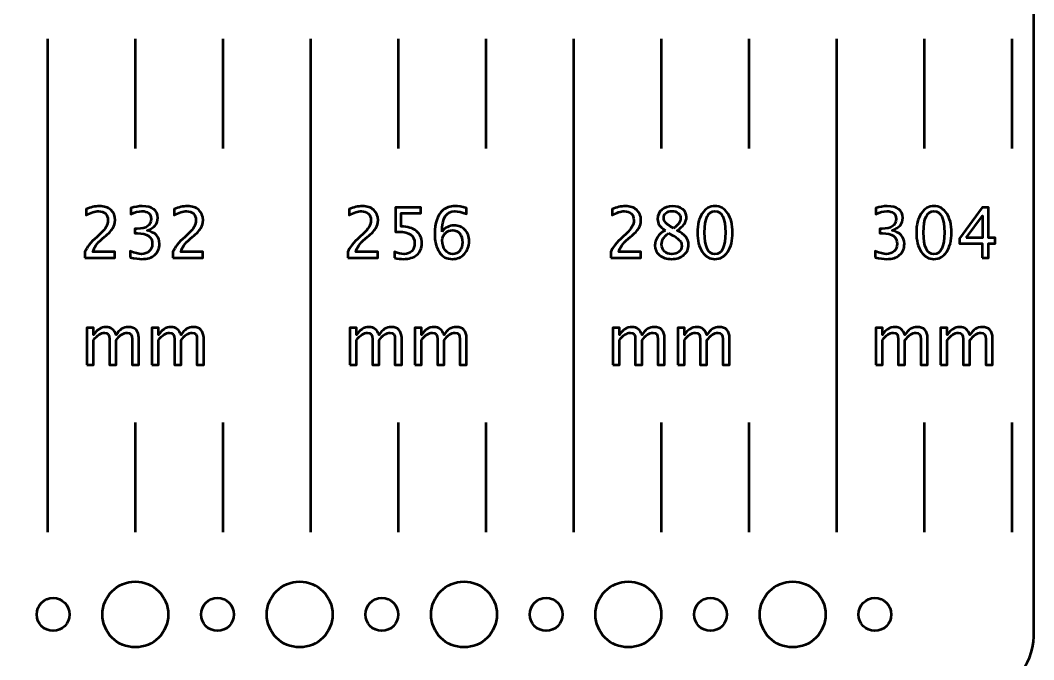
# Model space of a CAD drawing. Header units: centimetres. Extents: x -19.4 to 19.4, y -20.2 to 20.2.
# Drawn here: x 10.2 to 19.45, y -3.41 to 2.42 of the extents above; entities that cross this region are included whole.
import ezdxf

# ---------------------------------------------------------------- set-up
doc = ezdxf.new("R2010")
doc.units = ezdxf.units.CM
doc.header["$MEASUREMENT"] = 0
doc.layers.add('Layer 1', color=7, linetype='Continuous')

msp = doc.modelspace()

# ---------------------------------------------------------------- linework, layer by layer
at = {"layer": 'Layer 1', "lineweight": 53}
for centre, major_axis in [((11.25001, -3.00001), (0, 0.30001)), ((12.75001, -3.00001), (0, 0.30001)), ((14.25001, -3.00001), (0, 0.30001)), ((15.75001, -3.00001), (0, 0.30001)), ((17.25001, -3.00001), (0, 0.30001)), ((10.5, -3), (0, 0.15)), ((12, -3), (0, 0.15)), ((13.5, -3), (0, 0.15)), ((15, -3), (0, 0.15)), ((16.5, -3), (0, 0.15)), ((18, -3), (0, 0.15))]:
    msp.add_ellipse(centre, major_axis=major_axis, ratio=1, dxfattribs=at)
msp.add_open_spline([(-18.95, -20.2), (-19.22614, -20.2), (-19.45, -19.97614), (-19.45, -19.7), (-19.45, -19.7), (-19.45, -19.7), (-19.45, 19.7), (-19.45, 19.7), (-19.45, 19.7), (-19.45, 19.97614), (-19.22614, 20.2), (-18.95, 20.2), (-18.95, 20.2), (-15.20782, 20.2), (-9.72204, 20.2), (-6.55, 20.2), (-6.55, 20.2), (-6.27386, 20.2), (-6.05, 19.97614), (-6.05, 19.7), (-6.05, 19.7), (-6.05, 19.7), (-6.05, 3.7), (-6.05, 3.7), (-6.05, 3.7), (-6.05, 3.7), (18.95, 3.7), (18.95, 3.7), (18.95, 3.7), (19.22614, 3.7), (19.45, 3.47614), (19.45, 3.2), (19.45, 3.2), (19.45, 3.2), (19.45, -3.2), (19.45, -3.2), (19.45, -3.2), (19.45, -3.47614), (19.22614, -3.7), (18.95, -3.7), (18.95, -3.7), (18.95, -3.7), (-6.05, -3.7), (-6.05, -3.7), (-6.05, -3.7), (-6.05, -3.7), (-6.05, -19.7), (-6.05, -19.7), (-6.05, -19.7), (-6.05, -19.97614), (-6.27386, -20.2), (-6.55, -20.2), (-6.55, -20.2), (-11.32775, -20.2), (-14.17225, -20.2), (-18.95, -20.2)], degree=3, knots=[0, 0, 0, 0, 0.0666667, 0.0666667, 0.0666667, 0.0666667, 0.1333333, 0.1333333, 0.1333333, 0.1333333, 0.2, 0.2, 0.2, 0.2, 0.2666667, 0.2666667, 0.2666667, 0.2666667, 0.3333333, 0.3333333, 0.3333333, 0.3333333, 0.4, 0.4, 0.4, 0.4, 0.4666667, 0.4666667, 0.4666667, 0.4666667, 0.5333333, 0.5333333, 0.5333333, 0.5333333, 0.6, 0.6, 0.6, 0.6, 0.6666667, 0.6666667, 0.6666667, 0.6666667, 0.7333333, 0.7333333, 0.7333333, 0.7333333, 0.8, 0.8, 0.8, 0.8, 0.8666667, 0.8666667, 0.8666667, 0.8666667, 1, 1, 1, 1], dxfattribs=at)
at = {"layer": 'Layer 1', "color": 5, "lineweight": 53}
for points in [[(10.45, 2.25), (10.45, 2.25), (10.45, -2.25), (10.45, -2.25)], [(11.25, 2.25), (11.25, 2.25), (11.25, 1.25), (11.25, 1.25)], [(12.05, 2.25), (12.05, 2.25), (12.05, 1.25), (12.05, 1.25)], [(12.85, 2.25), (12.85, 2.25), (12.85, -2.25), (12.85, -2.25)], [(13.65, 2.25), (13.65, 2.25), (13.65, 1.25), (13.65, 1.25)], [(14.45, 2.25), (14.45, 2.25), (14.45, 1.25), (14.45, 1.25)], [(15.25, 2.25), (15.25, 2.25), (15.25, -2.25), (15.25, -2.25)], [(16.05, 2.25), (16.05, 2.25), (16.05, 1.25), (16.05, 1.25)], [(16.85, 2.25), (16.85, 2.25), (16.85, 1.25), (16.85, 1.25)], [(17.65, 2.25), (17.65, 2.25), (17.65, -2.25), (17.65, -2.25)], [(18.45, 2.25), (18.45, 2.25), (18.45, 1.25), (18.45, 1.25)], [(19.25, 2.25), (19.25, 2.25), (19.25, 1.25), (19.25, 1.25)], [(11.25, -1.25), (11.25, -1.25), (11.25, -2.25), (11.25, -2.25)], [(12.05, -1.25), (12.05, -1.25), (12.05, -2.25), (12.05, -2.25)], [(13.65, -1.25), (13.65, -1.25), (13.65, -2.25), (13.65, -2.25)], [(14.45, -1.25), (14.45, -1.25), (14.45, -2.25), (14.45, -2.25)], [(16.05, -1.25), (16.05, -1.25), (16.05, -2.25), (16.05, -2.25)], [(16.85, -1.25), (16.85, -1.25), (16.85, -2.25), (16.85, -2.25)], [(18.45, -1.25), (18.45, -1.25), (18.45, -2.25), (18.45, -2.25)], [(19.25, -1.25), (19.25, -1.25), (19.25, -2.25), (19.25, -2.25)]]:
    msp.add_open_spline(points, degree=3, dxfattribs=at)
for points, knots in [([(10.78972, 0.25262), (10.78972, 0.25262), (10.78972, 0.30596), (10.78972, 0.30596), (10.78972, 0.30596), (10.8075, 0.34755), (10.84337, 0.39296), (10.89745, 0.44196), (10.89745, 0.44196), (10.89745, 0.44196), (10.93238, 0.47328), (10.93238, 0.47328), (10.93238, 0.47328), (10.97736, 0.51413), (10.9999, 0.55456), (10.9999, 0.59478), (10.9999, 0.59478), (10.9999, 0.6205), (10.99217, 0.64061), (10.97683, 0.65532), (10.97683, 0.65532), (10.96148, 0.67003), (10.94021, 0.67744), (10.91322, 0.67744), (10.91322, 0.67744), (10.88168, 0.67744), (10.84433, 0.66537), (10.80115, 0.64124), (10.80115, 0.64124), (10.80115, 0.64124), (10.80115, 0.69458), (10.80115, 0.69458), (10.80115, 0.69458), (10.84189, 0.71363), (10.88243, 0.72316), (10.92285, 0.72316), (10.92285, 0.72316), (10.96582, 0.72316), (11.00032, 0.71162), (11.02636, 0.68844), (11.02636, 0.68844), (11.05229, 0.66526), (11.06531, 0.63457), (11.06531, 0.59626), (11.06531, 0.59626), (11.06531, 0.56874), (11.05874, 0.5443), (11.04562, 0.52302), (11.04562, 0.52302), (11.03239, 0.50165), (11.00794, 0.47582), (10.97207, 0.44534), (10.97207, 0.44534), (10.97207, 0.44534), (10.94847, 0.42523), (10.94847, 0.42523), (10.94847, 0.42523), (10.89936, 0.38364), (10.871, 0.34385), (10.86338, 0.30596), (10.86338, 0.30596), (10.86338, 0.30596), (11.0634, 0.30596), (11.0634, 0.30596), (11.0634, 0.30596), (11.0634, 0.30596), (11.0634, 0.25262), (11.0634, 0.25262), (11.0634, 0.25262), (11.0634, 0.25262), (10.78972, 0.25262), (10.78972, 0.25262)], [0, 0, 0, 0, 0.0526316, 0.0526316, 0.0526316, 0.0526316, 0.1052632, 0.1052632, 0.1052632, 0.1052632, 0.1578947, 0.1578947, 0.1578947, 0.1578947, 0.2105263, 0.2105263, 0.2105263, 0.2105263, 0.2631579, 0.2631579, 0.2631579, 0.2631579, 0.3157895, 0.3157895, 0.3157895, 0.3157895, 0.3684211, 0.3684211, 0.3684211, 0.3684211, 0.4210526, 0.4210526, 0.4210526, 0.4210526, 0.4736842, 0.4736842, 0.4736842, 0.4736842, 0.5263158, 0.5263158, 0.5263158, 0.5263158, 0.5789474, 0.5789474, 0.5789474, 0.5789474, 0.6315789, 0.6315789, 0.6315789, 0.6315789, 0.6842105, 0.6842105, 0.6842105, 0.6842105, 0.7368421, 0.7368421, 0.7368421, 0.7368421, 0.7894737, 0.7894737, 0.7894737, 0.7894737, 0.8421053, 0.8421053, 0.8421053, 0.8421053, 0.8947368, 0.8947368, 0.8947368, 0.8947368, 1, 1, 1, 1]), ([(11.20331, 0.2558), (11.20331, 0.2558), (11.20331, 0.31295), (11.20331, 0.31295), (11.20331, 0.31295), (11.24691, 0.29559), (11.2811, 0.28691), (11.30618, 0.28691), (11.30618, 0.28691), (11.33571, 0.28691), (11.35952, 0.29538), (11.37783, 0.31242), (11.37783, 0.31242), (11.39614, 0.32946), (11.40524, 0.35168), (11.40524, 0.37899), (11.40524, 0.37899), (11.40524, 0.44376), (11.36016, 0.47614), (11.26999, 0.47614), (11.26999, 0.47614), (11.26999, 0.47614), (11.24586, 0.47614), (11.24586, 0.47614), (11.24586, 0.47614), (11.24586, 0.47614), (11.24586, 0.5171), (11.24586, 0.5171), (11.24586, 0.5171), (11.24586, 0.5171), (11.26723, 0.51742), (11.26723, 0.51742), (11.26723, 0.51742), (11.35201, 0.51742), (11.39445, 0.54726), (11.39445, 0.60706), (11.39445, 0.60706), (11.39445, 0.65394), (11.36629, 0.67744), (11.3101, 0.67744), (11.3101, 0.67744), (11.27993, 0.67744), (11.24649, 0.66876), (11.20966, 0.6514), (11.20966, 0.6514), (11.20966, 0.6514), (11.20966, 0.70474), (11.20966, 0.70474), (11.20966, 0.70474), (11.24575, 0.71702), (11.28057, 0.72316), (11.31401, 0.72316), (11.31401, 0.72316), (11.35952, 0.72316), (11.39455, 0.71405), (11.41889, 0.69585), (11.41889, 0.69585), (11.44323, 0.67775), (11.45541, 0.6514), (11.45541, 0.6169), (11.45541, 0.6169), (11.45541, 0.56303), (11.42355, 0.52461), (11.35973, 0.50175), (11.35973, 0.50175), (11.43371, 0.4845), (11.47065, 0.44397), (11.47065, 0.37994), (11.47065, 0.37994), (11.47065, 0.33676), (11.45636, 0.30279), (11.42789, 0.27813), (11.42789, 0.27813), (11.39942, 0.25347), (11.36026, 0.24119), (11.31052, 0.24119), (11.31052, 0.24119), (11.28216, 0.24119), (11.24649, 0.24606), (11.20331, 0.2558)], [0, 0, 0, 0, 0.047619, 0.047619, 0.047619, 0.047619, 0.0952381, 0.0952381, 0.0952381, 0.0952381, 0.1428571, 0.1428571, 0.1428571, 0.1428571, 0.1904762, 0.1904762, 0.1904762, 0.1904762, 0.2380952, 0.2380952, 0.2380952, 0.2380952, 0.2857143, 0.2857143, 0.2857143, 0.2857143, 0.3333333, 0.3333333, 0.3333333, 0.3333333, 0.3809524, 0.3809524, 0.3809524, 0.3809524, 0.4285714, 0.4285714, 0.4285714, 0.4285714, 0.4761905, 0.4761905, 0.4761905, 0.4761905, 0.5238095, 0.5238095, 0.5238095, 0.5238095, 0.5714286, 0.5714286, 0.5714286, 0.5714286, 0.6190476, 0.6190476, 0.6190476, 0.6190476, 0.6666667, 0.6666667, 0.6666667, 0.6666667, 0.7142857, 0.7142857, 0.7142857, 0.7142857, 0.7619048, 0.7619048, 0.7619048, 0.7619048, 0.8095238, 0.8095238, 0.8095238, 0.8095238, 0.8571429, 0.8571429, 0.8571429, 0.8571429, 0.9047619, 0.9047619, 0.9047619, 0.9047619, 1, 1, 1, 1]), ([(11.59278, 0.25262), (11.59278, 0.25262), (11.59278, 0.30596), (11.59278, 0.30596), (11.59278, 0.30596), (11.61056, 0.34755), (11.64643, 0.39296), (11.70051, 0.44196), (11.70051, 0.44196), (11.70051, 0.44196), (11.73544, 0.47328), (11.73544, 0.47328), (11.73544, 0.47328), (11.78042, 0.51413), (11.80296, 0.55456), (11.80296, 0.59478), (11.80296, 0.59478), (11.80296, 0.6205), (11.79523, 0.64061), (11.77989, 0.65532), (11.77989, 0.65532), (11.76454, 0.67003), (11.74327, 0.67744), (11.71628, 0.67744), (11.71628, 0.67744), (11.68474, 0.67744), (11.64739, 0.66537), (11.60421, 0.64124), (11.60421, 0.64124), (11.60421, 0.64124), (11.60421, 0.69458), (11.60421, 0.69458), (11.60421, 0.69458), (11.64495, 0.71363), (11.68549, 0.72316), (11.72591, 0.72316), (11.72591, 0.72316), (11.76888, 0.72316), (11.80338, 0.71162), (11.82942, 0.68844), (11.82942, 0.68844), (11.85535, 0.66526), (11.86837, 0.63457), (11.86837, 0.59626), (11.86837, 0.59626), (11.86837, 0.56874), (11.8618, 0.5443), (11.84868, 0.52302), (11.84868, 0.52302), (11.83545, 0.50165), (11.811, 0.47582), (11.77513, 0.44534), (11.77513, 0.44534), (11.77513, 0.44534), (11.75153, 0.42523), (11.75153, 0.42523), (11.75153, 0.42523), (11.70242, 0.38364), (11.67406, 0.34385), (11.66644, 0.30596), (11.66644, 0.30596), (11.66644, 0.30596), (11.86646, 0.30596), (11.86646, 0.30596), (11.86646, 0.30596), (11.86646, 0.30596), (11.86646, 0.25262), (11.86646, 0.25262), (11.86646, 0.25262), (11.86646, 0.25262), (11.59278, 0.25262), (11.59278, 0.25262)], [0, 0, 0, 0, 0.0526316, 0.0526316, 0.0526316, 0.0526316, 0.1052632, 0.1052632, 0.1052632, 0.1052632, 0.1578947, 0.1578947, 0.1578947, 0.1578947, 0.2105263, 0.2105263, 0.2105263, 0.2105263, 0.2631579, 0.2631579, 0.2631579, 0.2631579, 0.3157895, 0.3157895, 0.3157895, 0.3157895, 0.3684211, 0.3684211, 0.3684211, 0.3684211, 0.4210526, 0.4210526, 0.4210526, 0.4210526, 0.4736842, 0.4736842, 0.4736842, 0.4736842, 0.5263158, 0.5263158, 0.5263158, 0.5263158, 0.5789474, 0.5789474, 0.5789474, 0.5789474, 0.6315789, 0.6315789, 0.6315789, 0.6315789, 0.6842105, 0.6842105, 0.6842105, 0.6842105, 0.7368421, 0.7368421, 0.7368421, 0.7368421, 0.7894737, 0.7894737, 0.7894737, 0.7894737, 0.8421053, 0.8421053, 0.8421053, 0.8421053, 0.8947368, 0.8947368, 0.8947368, 0.8947368, 1, 1, 1, 1]), ([(13.18972, 0.25262), (13.18972, 0.25262), (13.18972, 0.30596), (13.18972, 0.30596), (13.18972, 0.30596), (13.2075, 0.34755), (13.24337, 0.39296), (13.29745, 0.44196), (13.29745, 0.44196), (13.29745, 0.44196), (13.33238, 0.47328), (13.33238, 0.47328), (13.33238, 0.47328), (13.37736, 0.51413), (13.3999, 0.55456), (13.3999, 0.59478), (13.3999, 0.59478), (13.3999, 0.6205), (13.39217, 0.64061), (13.37683, 0.65532), (13.37683, 0.65532), (13.36148, 0.67003), (13.34021, 0.67744), (13.31322, 0.67744), (13.31322, 0.67744), (13.28168, 0.67744), (13.24433, 0.66537), (13.20115, 0.64124), (13.20115, 0.64124), (13.20115, 0.64124), (13.20115, 0.69458), (13.20115, 0.69458), (13.20115, 0.69458), (13.24189, 0.71363), (13.28243, 0.72316), (13.32285, 0.72316), (13.32285, 0.72316), (13.36582, 0.72316), (13.40032, 0.71162), (13.42636, 0.68844), (13.42636, 0.68844), (13.45229, 0.66526), (13.46531, 0.63457), (13.46531, 0.59626), (13.46531, 0.59626), (13.46531, 0.56874), (13.45874, 0.5443), (13.44562, 0.52302), (13.44562, 0.52302), (13.43239, 0.50165), (13.40794, 0.47582), (13.37207, 0.44534), (13.37207, 0.44534), (13.37207, 0.44534), (13.34847, 0.42523), (13.34847, 0.42523), (13.34847, 0.42523), (13.29936, 0.38364), (13.271, 0.34385), (13.26338, 0.30596), (13.26338, 0.30596), (13.26338, 0.30596), (13.4634, 0.30596), (13.4634, 0.30596), (13.4634, 0.30596), (13.4634, 0.30596), (13.4634, 0.25262), (13.4634, 0.25262), (13.4634, 0.25262), (13.4634, 0.25262), (13.18972, 0.25262), (13.18972, 0.25262)], [0, 0, 0, 0, 0.0526316, 0.0526316, 0.0526316, 0.0526316, 0.1052632, 0.1052632, 0.1052632, 0.1052632, 0.1578947, 0.1578947, 0.1578947, 0.1578947, 0.2105263, 0.2105263, 0.2105263, 0.2105263, 0.2631579, 0.2631579, 0.2631579, 0.2631579, 0.3157895, 0.3157895, 0.3157895, 0.3157895, 0.3684211, 0.3684211, 0.3684211, 0.3684211, 0.4210526, 0.4210526, 0.4210526, 0.4210526, 0.4736842, 0.4736842, 0.4736842, 0.4736842, 0.5263158, 0.5263158, 0.5263158, 0.5263158, 0.5789474, 0.5789474, 0.5789474, 0.5789474, 0.6315789, 0.6315789, 0.6315789, 0.6315789, 0.6842105, 0.6842105, 0.6842105, 0.6842105, 0.7368421, 0.7368421, 0.7368421, 0.7368421, 0.7894737, 0.7894737, 0.7894737, 0.7894737, 0.8421053, 0.8421053, 0.8421053, 0.8421053, 0.8947368, 0.8947368, 0.8947368, 0.8947368, 1, 1, 1, 1]), ([(13.61601, 0.25071), (13.61601, 0.25071), (13.61601, 0.30533), (13.61601, 0.30533), (13.61601, 0.30533), (13.64638, 0.29305), (13.67517, 0.28691), (13.70269, 0.28691), (13.70269, 0.28691), (13.73274, 0.28691), (13.75645, 0.2958), (13.7737, 0.31358), (13.7737, 0.31358), (13.79095, 0.33136), (13.79953, 0.35581), (13.79953, 0.38692), (13.79953, 0.38692), (13.79953, 0.42037), (13.78735, 0.44598), (13.76301, 0.46365), (13.76301, 0.46365), (13.73867, 0.48133), (13.70343, 0.49011), (13.65739, 0.49011), (13.65739, 0.49011), (13.6467, 0.49011), (13.63538, 0.48937), (13.62363, 0.48789), (13.62363, 0.48789), (13.62363, 0.48789), (13.62363, 0.71173), (13.62363, 0.71173), (13.62363, 0.71173), (13.62363, 0.71173), (13.85604, 0.71173), (13.85604, 0.71173), (13.85604, 0.71173), (13.85604, 0.71173), (13.85604, 0.65839), (13.85604, 0.65839), (13.85604, 0.65839), (13.85604, 0.65839), (13.67697, 0.65839), (13.67697, 0.65839), (13.67697, 0.65839), (13.67697, 0.65839), (13.67697, 0.5371), (13.67697, 0.5371), (13.67697, 0.5371), (13.73603, 0.5371), (13.78206, 0.52355), (13.81519, 0.49646), (13.81519, 0.49646), (13.84831, 0.46947), (13.86493, 0.43201), (13.86493, 0.38407), (13.86493, 0.38407), (13.86493, 0.3394), (13.8499, 0.30448), (13.81985, 0.27918), (13.81985, 0.27918), (13.78979, 0.25389), (13.7483, 0.24119), (13.69539, 0.24119), (13.69539, 0.24119), (13.67178, 0.24119), (13.64533, 0.24436), (13.61601, 0.25071)], [0, 0, 0, 0, 0.0555556, 0.0555556, 0.0555556, 0.0555556, 0.1111111, 0.1111111, 0.1111111, 0.1111111, 0.1666667, 0.1666667, 0.1666667, 0.1666667, 0.2222222, 0.2222222, 0.2222222, 0.2222222, 0.2777778, 0.2777778, 0.2777778, 0.2777778, 0.3333333, 0.3333333, 0.3333333, 0.3333333, 0.3888889, 0.3888889, 0.3888889, 0.3888889, 0.4444444, 0.4444444, 0.4444444, 0.4444444, 0.5, 0.5, 0.5, 0.5, 0.5555556, 0.5555556, 0.5555556, 0.5555556, 0.6111111, 0.6111111, 0.6111111, 0.6111111, 0.6666667, 0.6666667, 0.6666667, 0.6666667, 0.7222222, 0.7222222, 0.7222222, 0.7222222, 0.7777778, 0.7777778, 0.7777778, 0.7777778, 0.8333333, 0.8333333, 0.8333333, 0.8333333, 0.8888889, 0.8888889, 0.8888889, 0.8888889, 1, 1, 1, 1]), ([(14.04929, 0.49053), (14.0785, 0.52832), (14.11522, 0.54726), (14.15946, 0.54726), (14.15946, 0.54726), (14.19957, 0.54726), (14.23238, 0.53403), (14.25799, 0.50747), (14.25799, 0.50747), (14.2835, 0.4809), (14.29631, 0.44682), (14.29631, 0.40523), (14.29631, 0.40523), (14.29631, 0.3575), (14.28202, 0.31824), (14.25334, 0.28744), (14.25334, 0.28744), (14.22466, 0.25664), (14.18825, 0.24119), (14.14391, 0.24119), (14.14391, 0.24119), (14.09353, 0.24119), (14.05395, 0.26162), (14.02548, 0.30236), (14.02548, 0.30236), (13.9969, 0.34321), (13.98262, 0.39973), (13.98262, 0.4718), (13.98262, 0.4718), (13.98262, 0.56896), (14.00759, 0.64018), (14.05744, 0.68569), (14.05744, 0.68569), (14.08453, 0.71067), (14.122, 0.72316), (14.16973, 0.72316), (14.16973, 0.72316), (14.19746, 0.72316), (14.23185, 0.71744), (14.27281, 0.70601), (14.27281, 0.70601), (14.27281, 0.70601), (14.27281, 0.65267), (14.27281, 0.65267), (14.27281, 0.65267), (14.22952, 0.66918), (14.19396, 0.67744), (14.16602, 0.67744), (14.16602, 0.67744), (14.08824, 0.67744), (14.04929, 0.6151), (14.04929, 0.49053)], [0, 0, 0, 0, 0.0714286, 0.0714286, 0.0714286, 0.0714286, 0.1428571, 0.1428571, 0.1428571, 0.1428571, 0.2142857, 0.2142857, 0.2142857, 0.2142857, 0.2857143, 0.2857143, 0.2857143, 0.2857143, 0.3571429, 0.3571429, 0.3571429, 0.3571429, 0.4285714, 0.4285714, 0.4285714, 0.4285714, 0.5, 0.5, 0.5, 0.5, 0.5714286, 0.5714286, 0.5714286, 0.5714286, 0.6428571, 0.6428571, 0.6428571, 0.6428571, 0.7142857, 0.7142857, 0.7142857, 0.7142857, 0.7857143, 0.7857143, 0.7857143, 0.7857143, 0.8571429, 0.8571429, 0.8571429, 0.8571429, 1, 1, 1, 1]), ([(15.58972, 0.25262), (15.58972, 0.25262), (15.58972, 0.30596), (15.58972, 0.30596), (15.58972, 0.30596), (15.6075, 0.34755), (15.64337, 0.39296), (15.69745, 0.44196), (15.69745, 0.44196), (15.69745, 0.44196), (15.73238, 0.47328), (15.73238, 0.47328), (15.73238, 0.47328), (15.77736, 0.51413), (15.7999, 0.55456), (15.7999, 0.59478), (15.7999, 0.59478), (15.7999, 0.6205), (15.79217, 0.64061), (15.77683, 0.65532), (15.77683, 0.65532), (15.76148, 0.67003), (15.74021, 0.67744), (15.71322, 0.67744), (15.71322, 0.67744), (15.68168, 0.67744), (15.64433, 0.66537), (15.60115, 0.64124), (15.60115, 0.64124), (15.60115, 0.64124), (15.60115, 0.69458), (15.60115, 0.69458), (15.60115, 0.69458), (15.64189, 0.71363), (15.68243, 0.72316), (15.72285, 0.72316), (15.72285, 0.72316), (15.76582, 0.72316), (15.80032, 0.71162), (15.82636, 0.68844), (15.82636, 0.68844), (15.85229, 0.66526), (15.86531, 0.63457), (15.86531, 0.59626), (15.86531, 0.59626), (15.86531, 0.56874), (15.85874, 0.5443), (15.84562, 0.52302), (15.84562, 0.52302), (15.83239, 0.50165), (15.80794, 0.47582), (15.77207, 0.44534), (15.77207, 0.44534), (15.77207, 0.44534), (15.74847, 0.42523), (15.74847, 0.42523), (15.74847, 0.42523), (15.69936, 0.38364), (15.671, 0.34385), (15.66338, 0.30596), (15.66338, 0.30596), (15.66338, 0.30596), (15.8634, 0.30596), (15.8634, 0.30596), (15.8634, 0.30596), (15.8634, 0.30596), (15.8634, 0.25262), (15.8634, 0.25262), (15.8634, 0.25262), (15.8634, 0.25262), (15.58972, 0.25262), (15.58972, 0.25262)], [0, 0, 0, 0, 0.0526316, 0.0526316, 0.0526316, 0.0526316, 0.1052632, 0.1052632, 0.1052632, 0.1052632, 0.1578947, 0.1578947, 0.1578947, 0.1578947, 0.2105263, 0.2105263, 0.2105263, 0.2105263, 0.2631579, 0.2631579, 0.2631579, 0.2631579, 0.3157895, 0.3157895, 0.3157895, 0.3157895, 0.3684211, 0.3684211, 0.3684211, 0.3684211, 0.4210526, 0.4210526, 0.4210526, 0.4210526, 0.4736842, 0.4736842, 0.4736842, 0.4736842, 0.5263158, 0.5263158, 0.5263158, 0.5263158, 0.5789474, 0.5789474, 0.5789474, 0.5789474, 0.6315789, 0.6315789, 0.6315789, 0.6315789, 0.6842105, 0.6842105, 0.6842105, 0.6842105, 0.7368421, 0.7368421, 0.7368421, 0.7368421, 0.7894737, 0.7894737, 0.7894737, 0.7894737, 0.8421053, 0.8421053, 0.8421053, 0.8421053, 0.8947368, 0.8947368, 0.8947368, 0.8947368, 1, 1, 1, 1]), ([(16.08459, 0.50249), (16.0594, 0.52006), (16.04183, 0.53636), (16.03199, 0.55149), (16.03199, 0.55149), (16.02215, 0.56652), (16.01728, 0.58473), (16.01728, 0.606), (16.01728, 0.606), (16.01728, 0.64071), (16.02998, 0.66897), (16.05527, 0.69066), (16.05527, 0.69066), (16.08067, 0.71236), (16.1138, 0.72316), (16.15465, 0.72316), (16.15465, 0.72316), (16.19233, 0.72316), (16.22291, 0.71395), (16.2463, 0.69553), (16.2463, 0.69553), (16.26969, 0.67722), (16.28144, 0.65331), (16.28144, 0.62399), (16.28144, 0.62399), (16.28144, 0.57954), (16.25297, 0.53901), (16.19614, 0.50249), (16.19614, 0.50249), (16.26525, 0.46863), (16.29986, 0.42492), (16.29986, 0.37137), (16.29986, 0.37137), (16.29986, 0.33316), (16.28536, 0.30194), (16.25646, 0.2776), (16.25646, 0.2776), (16.22757, 0.25336), (16.19042, 0.24119), (16.14492, 0.24119), (16.14492, 0.24119), (16.09951, 0.24119), (16.06289, 0.25262), (16.03495, 0.27548), (16.03495, 0.27548), (16.00712, 0.29823), (15.99315, 0.32829), (15.99315, 0.36544), (15.99315, 0.36544), (15.99315, 0.42047), (16.02363, 0.46609), (16.08459, 0.50249)], [0, 0, 0, 0, 0.0714286, 0.0714286, 0.0714286, 0.0714286, 0.1428571, 0.1428571, 0.1428571, 0.1428571, 0.2142857, 0.2142857, 0.2142857, 0.2142857, 0.2857143, 0.2857143, 0.2857143, 0.2857143, 0.3571429, 0.3571429, 0.3571429, 0.3571429, 0.4285714, 0.4285714, 0.4285714, 0.4285714, 0.5, 0.5, 0.5, 0.5, 0.5714286, 0.5714286, 0.5714286, 0.5714286, 0.6428571, 0.6428571, 0.6428571, 0.6428571, 0.7142857, 0.7142857, 0.7142857, 0.7142857, 0.7857143, 0.7857143, 0.7857143, 0.7857143, 0.8571429, 0.8571429, 0.8571429, 0.8571429, 1, 1, 1, 1]), ([(16.16206, 0.52165), (16.20482, 0.54991), (16.2262, 0.58123), (16.2262, 0.61584), (16.2262, 0.61584), (16.2262, 0.63436), (16.219, 0.64918), (16.20471, 0.6605), (16.20471, 0.6605), (16.19032, 0.67183), (16.17159, 0.67744), (16.14841, 0.67744), (16.14841, 0.67744), (16.12597, 0.67744), (16.10766, 0.67193), (16.09359, 0.66082), (16.09359, 0.66082), (16.07951, 0.64971), (16.07253, 0.63542), (16.07253, 0.61775), (16.07253, 0.61775), (16.07253, 0.6006), (16.07888, 0.58515), (16.09158, 0.57139), (16.09158, 0.57139), (16.10428, 0.55774), (16.12777, 0.54112), (16.16206, 0.52165)], [0, 0, 0, 0, 0.125, 0.125, 0.125, 0.125, 0.25, 0.25, 0.25, 0.25, 0.375, 0.375, 0.375, 0.375, 0.5, 0.5, 0.5, 0.5, 0.625, 0.625, 0.625, 0.625, 0.75, 0.75, 0.75, 0.75, 1, 1, 1, 1]), ([(16.54073, 0.24119), (16.49258, 0.24119), (16.45374, 0.26331), (16.42431, 0.30744), (16.42431, 0.30744), (16.39479, 0.35157), (16.38008, 0.40978), (16.38008, 0.48217), (16.38008, 0.48217), (16.38008, 0.55456), (16.39479, 0.61277), (16.42431, 0.6569), (16.42431, 0.6569), (16.45374, 0.70104), (16.49258, 0.72316), (16.54073, 0.72316), (16.54073, 0.72316), (16.5891, 0.72316), (16.62794, 0.70114), (16.65736, 0.65712), (16.65736, 0.65712), (16.68667, 0.61309), (16.70139, 0.55477), (16.70139, 0.48217), (16.70139, 0.48217), (16.70139, 0.40978), (16.68667, 0.35157), (16.65736, 0.30744), (16.65736, 0.30744), (16.62794, 0.26331), (16.5891, 0.24119), (16.54073, 0.24119)], [0, 0, 0, 0, 0.1111111, 0.1111111, 0.1111111, 0.1111111, 0.2222222, 0.2222222, 0.2222222, 0.2222222, 0.3333333, 0.3333333, 0.3333333, 0.3333333, 0.4444444, 0.4444444, 0.4444444, 0.4444444, 0.5555556, 0.5555556, 0.5555556, 0.5555556, 0.6666667, 0.6666667, 0.6666667, 0.6666667, 0.7777778, 0.7777778, 0.7777778, 0.7777778, 1, 1, 1, 1]), ([(16.54062, 0.28691), (16.60423, 0.28691), (16.63598, 0.352), (16.63598, 0.48217), (16.63598, 0.48217), (16.63598, 0.61235), (16.60423, 0.67744), (16.54062, 0.67744), (16.54062, 0.67744), (16.47723, 0.67744), (16.44548, 0.61235), (16.44548, 0.48217), (16.44548, 0.48217), (16.44548, 0.352), (16.47723, 0.28691), (16.54062, 0.28691)], [0, 0, 0, 0, 0.2, 0.2, 0.2, 0.2, 0.4, 0.4, 0.4, 0.4, 0.6, 0.6, 0.6, 0.6, 1, 1, 1, 1]), ([(18.00178, 0.2558), (18.00178, 0.2558), (18.00178, 0.31295), (18.00178, 0.31295), (18.00178, 0.31295), (18.04538, 0.29559), (18.07957, 0.28691), (18.10465, 0.28691), (18.10465, 0.28691), (18.13418, 0.28691), (18.15799, 0.29538), (18.1763, 0.31242), (18.1763, 0.31242), (18.19461, 0.32946), (18.20371, 0.35168), (18.20371, 0.37899), (18.20371, 0.37899), (18.20371, 0.44376), (18.15863, 0.47614), (18.06846, 0.47614), (18.06846, 0.47614), (18.06846, 0.47614), (18.04433, 0.47614), (18.04433, 0.47614), (18.04433, 0.47614), (18.04433, 0.47614), (18.04433, 0.5171), (18.04433, 0.5171), (18.04433, 0.5171), (18.04433, 0.5171), (18.0657, 0.51742), (18.0657, 0.51742), (18.0657, 0.51742), (18.15048, 0.51742), (18.19292, 0.54726), (18.19292, 0.60706), (18.19292, 0.60706), (18.19292, 0.65394), (18.16476, 0.67744), (18.10857, 0.67744), (18.10857, 0.67744), (18.0784, 0.67744), (18.04496, 0.66876), (18.00813, 0.6514), (18.00813, 0.6514), (18.00813, 0.6514), (18.00813, 0.70474), (18.00813, 0.70474), (18.00813, 0.70474), (18.04422, 0.71702), (18.07904, 0.72316), (18.11248, 0.72316), (18.11248, 0.72316), (18.15799, 0.72316), (18.19302, 0.71405), (18.21736, 0.69585), (18.21736, 0.69585), (18.2417, 0.67775), (18.25388, 0.6514), (18.25388, 0.6169), (18.25388, 0.6169), (18.25388, 0.56303), (18.22202, 0.52461), (18.1582, 0.50175), (18.1582, 0.50175), (18.23218, 0.4845), (18.26912, 0.44397), (18.26912, 0.37994), (18.26912, 0.37994), (18.26912, 0.33676), (18.25483, 0.30279), (18.22636, 0.27813), (18.22636, 0.27813), (18.19789, 0.25347), (18.15873, 0.24119), (18.10899, 0.24119), (18.10899, 0.24119), (18.08063, 0.24119), (18.04496, 0.24606), (18.00178, 0.2558)], [0, 0, 0, 0, 0.047619, 0.047619, 0.047619, 0.047619, 0.0952381, 0.0952381, 0.0952381, 0.0952381, 0.1428571, 0.1428571, 0.1428571, 0.1428571, 0.1904762, 0.1904762, 0.1904762, 0.1904762, 0.2380952, 0.2380952, 0.2380952, 0.2380952, 0.2857143, 0.2857143, 0.2857143, 0.2857143, 0.3333333, 0.3333333, 0.3333333, 0.3333333, 0.3809524, 0.3809524, 0.3809524, 0.3809524, 0.4285714, 0.4285714, 0.4285714, 0.4285714, 0.4761905, 0.4761905, 0.4761905, 0.4761905, 0.5238095, 0.5238095, 0.5238095, 0.5238095, 0.5714286, 0.5714286, 0.5714286, 0.5714286, 0.6190476, 0.6190476, 0.6190476, 0.6190476, 0.6666667, 0.6666667, 0.6666667, 0.6666667, 0.7142857, 0.7142857, 0.7142857, 0.7142857, 0.7619048, 0.7619048, 0.7619048, 0.7619048, 0.8095238, 0.8095238, 0.8095238, 0.8095238, 0.8571429, 0.8571429, 0.8571429, 0.8571429, 0.9047619, 0.9047619, 0.9047619, 0.9047619, 1, 1, 1, 1]), ([(18.5392, 0.24119), (18.49105, 0.24119), (18.45221, 0.26331), (18.42278, 0.30744), (18.42278, 0.30744), (18.39326, 0.35157), (18.37855, 0.40978), (18.37855, 0.48217), (18.37855, 0.48217), (18.37855, 0.55456), (18.39326, 0.61277), (18.42278, 0.6569), (18.42278, 0.6569), (18.45221, 0.70104), (18.49105, 0.72316), (18.5392, 0.72316), (18.5392, 0.72316), (18.58757, 0.72316), (18.62641, 0.70114), (18.65583, 0.65712), (18.65583, 0.65712), (18.68514, 0.61309), (18.69986, 0.55477), (18.69986, 0.48217), (18.69986, 0.48217), (18.69986, 0.40978), (18.68514, 0.35157), (18.65583, 0.30744), (18.65583, 0.30744), (18.62641, 0.26331), (18.58757, 0.24119), (18.5392, 0.24119)], [0, 0, 0, 0, 0.1111111, 0.1111111, 0.1111111, 0.1111111, 0.2222222, 0.2222222, 0.2222222, 0.2222222, 0.3333333, 0.3333333, 0.3333333, 0.3333333, 0.4444444, 0.4444444, 0.4444444, 0.4444444, 0.5555556, 0.5555556, 0.5555556, 0.5555556, 0.6666667, 0.6666667, 0.6666667, 0.6666667, 0.7777778, 0.7777778, 0.7777778, 0.7777778, 1, 1, 1, 1]), ([(18.53909, 0.28691), (18.6027, 0.28691), (18.63445, 0.352), (18.63445, 0.48217), (18.63445, 0.48217), (18.63445, 0.61235), (18.6027, 0.67744), (18.53909, 0.67744), (18.53909, 0.67744), (18.4757, 0.67744), (18.44395, 0.61235), (18.44395, 0.48217), (18.44395, 0.48217), (18.44395, 0.352), (18.4757, 0.28691), (18.53909, 0.28691)], [0, 0, 0, 0, 0.2, 0.2, 0.2, 0.2, 0.4, 0.4, 0.4, 0.4, 0.6, 0.6, 0.6, 0.6, 1, 1, 1, 1]), ([(18.97947, 0.25262), (18.97947, 0.25262), (18.97947, 0.3828), (18.97947, 0.3828), (18.97947, 0.3828), (18.97947, 0.3828), (18.77246, 0.3828), (18.77246, 0.3828), (18.77246, 0.3828), (18.77246, 0.3828), (18.77246, 0.42915), (18.77246, 0.42915), (18.77246, 0.42915), (18.77246, 0.42915), (18.97947, 0.71173), (18.97947, 0.71173), (18.97947, 0.71173), (18.97947, 0.71173), (19.03662, 0.71173), (19.03662, 0.71173), (19.03662, 0.71173), (19.03662, 0.71173), (19.03662, 0.43296), (19.03662, 0.43296), (19.03662, 0.43296), (19.03662, 0.43296), (19.09821, 0.43296), (19.09821, 0.43296), (19.09821, 0.43296), (19.09821, 0.43296), (19.09821, 0.3828), (19.09821, 0.3828), (19.09821, 0.3828), (19.09821, 0.3828), (19.03662, 0.3828), (19.03662, 0.3828), (19.03662, 0.3828), (19.03662, 0.3828), (19.03662, 0.25262), (19.03662, 0.25262), (19.03662, 0.25262), (19.03662, 0.25262), (18.97947, 0.25262), (18.97947, 0.25262)], [0, 0, 0, 0, 0.0833333, 0.0833333, 0.0833333, 0.0833333, 0.1666667, 0.1666667, 0.1666667, 0.1666667, 0.25, 0.25, 0.25, 0.25, 0.3333333, 0.3333333, 0.3333333, 0.3333333, 0.4166667, 0.4166667, 0.4166667, 0.4166667, 0.5, 0.5, 0.5, 0.5, 0.5833333, 0.5833333, 0.5833333, 0.5833333, 0.6666667, 0.6666667, 0.6666667, 0.6666667, 0.75, 0.75, 0.75, 0.75, 0.8333333, 0.8333333, 0.8333333, 0.8333333, 1, 1, 1, 1]), ([(18.83267, 0.43296), (18.83267, 0.43296), (18.98328, 0.43296), (18.98328, 0.43296), (18.98328, 0.43296), (18.98328, 0.43296), (18.98328, 0.63637), (18.98328, 0.63637), (18.98328, 0.63637), (18.98328, 0.63637), (18.83267, 0.43296), (18.83267, 0.43296)], [0, 0, 0, 0, 0.25, 0.25, 0.25, 0.25, 0.5, 0.5, 0.5, 0.5, 1, 1, 1, 1]), ([(14.23535, 0.39317), (14.23535, 0.42714), (14.22751, 0.45402), (14.21174, 0.47381), (14.21174, 0.47381), (14.19598, 0.4936), (14.17439, 0.50345), (14.14697, 0.50345), (14.14697, 0.50345), (14.12083, 0.50345), (14.0985, 0.49477), (14.07988, 0.4773), (14.07988, 0.4773), (14.06114, 0.45995), (14.05183, 0.43899), (14.05183, 0.41455), (14.05183, 0.41455), (14.05183, 0.37602), (14.06072, 0.34512), (14.07839, 0.32184), (14.07839, 0.32184), (14.09617, 0.29855), (14.11967, 0.28691), (14.14888, 0.28691), (14.14888, 0.28691), (14.17544, 0.28691), (14.1965, 0.29644), (14.21206, 0.31549), (14.21206, 0.31549), (14.22762, 0.33454), (14.23535, 0.36046), (14.23535, 0.39317)], [0, 0, 0, 0, 0.1111111, 0.1111111, 0.1111111, 0.1111111, 0.2222222, 0.2222222, 0.2222222, 0.2222222, 0.3333333, 0.3333333, 0.3333333, 0.3333333, 0.4444444, 0.4444444, 0.4444444, 0.4444444, 0.5555556, 0.5555556, 0.5555556, 0.5555556, 0.6666667, 0.6666667, 0.6666667, 0.6666667, 0.7777778, 0.7777778, 0.7777778, 0.7777778, 1, 1, 1, 1]), ([(16.11782, 0.47773), (16.09306, 0.45868), (16.07623, 0.44206), (16.06734, 0.42788), (16.06734, 0.42788), (16.05856, 0.4137), (16.05411, 0.39613), (16.05411, 0.37496), (16.05411, 0.37496), (16.05411, 0.34872), (16.06258, 0.32744), (16.07962, 0.31125), (16.07962, 0.31125), (16.09666, 0.29506), (16.11899, 0.28691), (16.14682, 0.28691), (16.14682, 0.28691), (16.1736, 0.28691), (16.1954, 0.29379), (16.21223, 0.30765), (16.21223, 0.30765), (16.22916, 0.32152), (16.23763, 0.33951), (16.23763, 0.36163), (16.23763, 0.36163), (16.23763, 0.37941), (16.23244, 0.39454), (16.22196, 0.40682), (16.22196, 0.40682), (16.21148, 0.4191), (16.19127, 0.43412), (16.16132, 0.4519), (16.16132, 0.4519), (16.16132, 0.4519), (16.11782, 0.47773), (16.11782, 0.47773)], [0, 0, 0, 0, 0.1, 0.1, 0.1, 0.1, 0.2, 0.2, 0.2, 0.2, 0.3, 0.3, 0.3, 0.3, 0.4, 0.4, 0.4, 0.4, 0.5, 0.5, 0.5, 0.5, 0.6, 0.6, 0.6, 0.6, 0.7, 0.7, 0.7, 0.7, 0.8, 0.8, 0.8, 0.8, 1, 1, 1, 1]), ([(10.80739, -0.72316), (10.80739, -0.72316), (10.80739, -0.38661), (10.80739, -0.38661), (10.80739, -0.38661), (10.80739, -0.38661), (10.86835, -0.38661), (10.86835, -0.38661), (10.86835, -0.38661), (10.86835, -0.38661), (10.86835, -0.45022), (10.86835, -0.45022), (10.86835, -0.45022), (10.89809, -0.40312), (10.93619, -0.37962), (10.98286, -0.37962), (10.98286, -0.37962), (11.02784, -0.37962), (11.05843, -0.40312), (11.07473, -0.45022), (11.07473, -0.45022), (11.10362, -0.4027), (11.14129, -0.37899), (11.18754, -0.37899), (11.18754, -0.37899), (11.21707, -0.37899), (11.24004, -0.38767), (11.25644, -0.40513), (11.25644, -0.40513), (11.27285, -0.42259), (11.2811, -0.44704), (11.2811, -0.47847), (11.2811, -0.47847), (11.2811, -0.47847), (11.2811, -0.72316), (11.2811, -0.72316), (11.2811, -0.72316), (11.2811, -0.72316), (11.22014, -0.72316), (11.22014, -0.72316), (11.22014, -0.72316), (11.22014, -0.72316), (11.22014, -0.48853), (11.22014, -0.48853), (11.22014, -0.48853), (11.22014, -0.45022), (11.2049, -0.43106), (11.17442, -0.43106), (11.17442, -0.43106), (11.14278, -0.43106), (11.10954, -0.45339), (11.07473, -0.49816), (11.07473, -0.49816), (11.07473, -0.49816), (11.07473, -0.72316), (11.07473, -0.72316), (11.07473, -0.72316), (11.07473, -0.72316), (11.01377, -0.72316), (11.01377, -0.72316), (11.01377, -0.72316), (11.01377, -0.72316), (11.01377, -0.48832), (11.01377, -0.48832), (11.01377, -0.48832), (11.01377, -0.44969), (10.99831, -0.43042), (10.9673, -0.43042), (10.9673, -0.43042), (10.93651, -0.43042), (10.90349, -0.45286), (10.86835, -0.49784), (10.86835, -0.49784), (10.86835, -0.49784), (10.86835, -0.72316), (10.86835, -0.72316), (10.86835, -0.72316), (10.86835, -0.72316), (10.80739, -0.72316), (10.80739, -0.72316)], [0, 0, 0, 0, 0.047619, 0.047619, 0.047619, 0.047619, 0.0952381, 0.0952381, 0.0952381, 0.0952381, 0.1428571, 0.1428571, 0.1428571, 0.1428571, 0.1904762, 0.1904762, 0.1904762, 0.1904762, 0.2380952, 0.2380952, 0.2380952, 0.2380952, 0.2857143, 0.2857143, 0.2857143, 0.2857143, 0.3333333, 0.3333333, 0.3333333, 0.3333333, 0.3809524, 0.3809524, 0.3809524, 0.3809524, 0.4285714, 0.4285714, 0.4285714, 0.4285714, 0.4761905, 0.4761905, 0.4761905, 0.4761905, 0.5238095, 0.5238095, 0.5238095, 0.5238095, 0.5714286, 0.5714286, 0.5714286, 0.5714286, 0.6190476, 0.6190476, 0.6190476, 0.6190476, 0.6666667, 0.6666667, 0.6666667, 0.6666667, 0.7142857, 0.7142857, 0.7142857, 0.7142857, 0.7619048, 0.7619048, 0.7619048, 0.7619048, 0.8095238, 0.8095238, 0.8095238, 0.8095238, 0.8571429, 0.8571429, 0.8571429, 0.8571429, 0.9047619, 0.9047619, 0.9047619, 0.9047619, 1, 1, 1, 1]), ([(11.40027, -0.72316), (11.40027, -0.72316), (11.40027, -0.38661), (11.40027, -0.38661), (11.40027, -0.38661), (11.40027, -0.38661), (11.46123, -0.38661), (11.46123, -0.38661), (11.46123, -0.38661), (11.46123, -0.38661), (11.46123, -0.45022), (11.46123, -0.45022), (11.46123, -0.45022), (11.49097, -0.40312), (11.52907, -0.37962), (11.57574, -0.37962), (11.57574, -0.37962), (11.62072, -0.37962), (11.65131, -0.40312), (11.66761, -0.45022), (11.66761, -0.45022), (11.6965, -0.4027), (11.73417, -0.37899), (11.78042, -0.37899), (11.78042, -0.37899), (11.80995, -0.37899), (11.83292, -0.38767), (11.84932, -0.40513), (11.84932, -0.40513), (11.86573, -0.42259), (11.87398, -0.44704), (11.87398, -0.47847), (11.87398, -0.47847), (11.87398, -0.47847), (11.87398, -0.72316), (11.87398, -0.72316), (11.87398, -0.72316), (11.87398, -0.72316), (11.81302, -0.72316), (11.81302, -0.72316), (11.81302, -0.72316), (11.81302, -0.72316), (11.81302, -0.48853), (11.81302, -0.48853), (11.81302, -0.48853), (11.81302, -0.45022), (11.79778, -0.43106), (11.7673, -0.43106), (11.7673, -0.43106), (11.73566, -0.43106), (11.70242, -0.45339), (11.66761, -0.49816), (11.66761, -0.49816), (11.66761, -0.49816), (11.66761, -0.72316), (11.66761, -0.72316), (11.66761, -0.72316), (11.66761, -0.72316), (11.60665, -0.72316), (11.60665, -0.72316), (11.60665, -0.72316), (11.60665, -0.72316), (11.60665, -0.48832), (11.60665, -0.48832), (11.60665, -0.48832), (11.60665, -0.44969), (11.59119, -0.43042), (11.56018, -0.43042), (11.56018, -0.43042), (11.52939, -0.43042), (11.49637, -0.45286), (11.46123, -0.49784), (11.46123, -0.49784), (11.46123, -0.49784), (11.46123, -0.72316), (11.46123, -0.72316), (11.46123, -0.72316), (11.46123, -0.72316), (11.40027, -0.72316), (11.40027, -0.72316)], [0, 0, 0, 0, 0.047619, 0.047619, 0.047619, 0.047619, 0.0952381, 0.0952381, 0.0952381, 0.0952381, 0.1428571, 0.1428571, 0.1428571, 0.1428571, 0.1904762, 0.1904762, 0.1904762, 0.1904762, 0.2380952, 0.2380952, 0.2380952, 0.2380952, 0.2857143, 0.2857143, 0.2857143, 0.2857143, 0.3333333, 0.3333333, 0.3333333, 0.3333333, 0.3809524, 0.3809524, 0.3809524, 0.3809524, 0.4285714, 0.4285714, 0.4285714, 0.4285714, 0.4761905, 0.4761905, 0.4761905, 0.4761905, 0.5238095, 0.5238095, 0.5238095, 0.5238095, 0.5714286, 0.5714286, 0.5714286, 0.5714286, 0.6190476, 0.6190476, 0.6190476, 0.6190476, 0.6666667, 0.6666667, 0.6666667, 0.6666667, 0.7142857, 0.7142857, 0.7142857, 0.7142857, 0.7619048, 0.7619048, 0.7619048, 0.7619048, 0.8095238, 0.8095238, 0.8095238, 0.8095238, 0.8571429, 0.8571429, 0.8571429, 0.8571429, 0.9047619, 0.9047619, 0.9047619, 0.9047619, 1, 1, 1, 1]), ([(13.20739, -0.72316), (13.20739, -0.72316), (13.20739, -0.38661), (13.20739, -0.38661), (13.20739, -0.38661), (13.20739, -0.38661), (13.26835, -0.38661), (13.26835, -0.38661), (13.26835, -0.38661), (13.26835, -0.38661), (13.26835, -0.45022), (13.26835, -0.45022), (13.26835, -0.45022), (13.29809, -0.40312), (13.33619, -0.37962), (13.38286, -0.37962), (13.38286, -0.37962), (13.42784, -0.37962), (13.45843, -0.40312), (13.47473, -0.45022), (13.47473, -0.45022), (13.50362, -0.4027), (13.54129, -0.37899), (13.58754, -0.37899), (13.58754, -0.37899), (13.61707, -0.37899), (13.64004, -0.38767), (13.65644, -0.40513), (13.65644, -0.40513), (13.67285, -0.42259), (13.6811, -0.44704), (13.6811, -0.47847), (13.6811, -0.47847), (13.6811, -0.47847), (13.6811, -0.72316), (13.6811, -0.72316), (13.6811, -0.72316), (13.6811, -0.72316), (13.62014, -0.72316), (13.62014, -0.72316), (13.62014, -0.72316), (13.62014, -0.72316), (13.62014, -0.48853), (13.62014, -0.48853), (13.62014, -0.48853), (13.62014, -0.45022), (13.6049, -0.43106), (13.57442, -0.43106), (13.57442, -0.43106), (13.54278, -0.43106), (13.50954, -0.45339), (13.47473, -0.49816), (13.47473, -0.49816), (13.47473, -0.49816), (13.47473, -0.72316), (13.47473, -0.72316), (13.47473, -0.72316), (13.47473, -0.72316), (13.41377, -0.72316), (13.41377, -0.72316), (13.41377, -0.72316), (13.41377, -0.72316), (13.41377, -0.48832), (13.41377, -0.48832), (13.41377, -0.48832), (13.41377, -0.44969), (13.39831, -0.43042), (13.3673, -0.43042), (13.3673, -0.43042), (13.33651, -0.43042), (13.30349, -0.45286), (13.26835, -0.49784), (13.26835, -0.49784), (13.26835, -0.49784), (13.26835, -0.72316), (13.26835, -0.72316), (13.26835, -0.72316), (13.26835, -0.72316), (13.20739, -0.72316), (13.20739, -0.72316)], [0, 0, 0, 0, 0.047619, 0.047619, 0.047619, 0.047619, 0.0952381, 0.0952381, 0.0952381, 0.0952381, 0.1428571, 0.1428571, 0.1428571, 0.1428571, 0.1904762, 0.1904762, 0.1904762, 0.1904762, 0.2380952, 0.2380952, 0.2380952, 0.2380952, 0.2857143, 0.2857143, 0.2857143, 0.2857143, 0.3333333, 0.3333333, 0.3333333, 0.3333333, 0.3809524, 0.3809524, 0.3809524, 0.3809524, 0.4285714, 0.4285714, 0.4285714, 0.4285714, 0.4761905, 0.4761905, 0.4761905, 0.4761905, 0.5238095, 0.5238095, 0.5238095, 0.5238095, 0.5714286, 0.5714286, 0.5714286, 0.5714286, 0.6190476, 0.6190476, 0.6190476, 0.6190476, 0.6666667, 0.6666667, 0.6666667, 0.6666667, 0.7142857, 0.7142857, 0.7142857, 0.7142857, 0.7619048, 0.7619048, 0.7619048, 0.7619048, 0.8095238, 0.8095238, 0.8095238, 0.8095238, 0.8571429, 0.8571429, 0.8571429, 0.8571429, 0.9047619, 0.9047619, 0.9047619, 0.9047619, 1, 1, 1, 1]), ([(13.80027, -0.72316), (13.80027, -0.72316), (13.80027, -0.38661), (13.80027, -0.38661), (13.80027, -0.38661), (13.80027, -0.38661), (13.86123, -0.38661), (13.86123, -0.38661), (13.86123, -0.38661), (13.86123, -0.38661), (13.86123, -0.45022), (13.86123, -0.45022), (13.86123, -0.45022), (13.89097, -0.40312), (13.92907, -0.37962), (13.97574, -0.37962), (13.97574, -0.37962), (14.02072, -0.37962), (14.05131, -0.40312), (14.06761, -0.45022), (14.06761, -0.45022), (14.0965, -0.4027), (14.13417, -0.37899), (14.18042, -0.37899), (14.18042, -0.37899), (14.20995, -0.37899), (14.23292, -0.38767), (14.24932, -0.40513), (14.24932, -0.40513), (14.26573, -0.42259), (14.27398, -0.44704), (14.27398, -0.47847), (14.27398, -0.47847), (14.27398, -0.47847), (14.27398, -0.72316), (14.27398, -0.72316), (14.27398, -0.72316), (14.27398, -0.72316), (14.21302, -0.72316), (14.21302, -0.72316), (14.21302, -0.72316), (14.21302, -0.72316), (14.21302, -0.48853), (14.21302, -0.48853), (14.21302, -0.48853), (14.21302, -0.45022), (14.19778, -0.43106), (14.1673, -0.43106), (14.1673, -0.43106), (14.13566, -0.43106), (14.10242, -0.45339), (14.06761, -0.49816), (14.06761, -0.49816), (14.06761, -0.49816), (14.06761, -0.72316), (14.06761, -0.72316), (14.06761, -0.72316), (14.06761, -0.72316), (14.00665, -0.72316), (14.00665, -0.72316), (14.00665, -0.72316), (14.00665, -0.72316), (14.00665, -0.48832), (14.00665, -0.48832), (14.00665, -0.48832), (14.00665, -0.44969), (13.99119, -0.43042), (13.96018, -0.43042), (13.96018, -0.43042), (13.92939, -0.43042), (13.89637, -0.45286), (13.86123, -0.49784), (13.86123, -0.49784), (13.86123, -0.49784), (13.86123, -0.72316), (13.86123, -0.72316), (13.86123, -0.72316), (13.86123, -0.72316), (13.80027, -0.72316), (13.80027, -0.72316)], [0, 0, 0, 0, 0.047619, 0.047619, 0.047619, 0.047619, 0.0952381, 0.0952381, 0.0952381, 0.0952381, 0.1428571, 0.1428571, 0.1428571, 0.1428571, 0.1904762, 0.1904762, 0.1904762, 0.1904762, 0.2380952, 0.2380952, 0.2380952, 0.2380952, 0.2857143, 0.2857143, 0.2857143, 0.2857143, 0.3333333, 0.3333333, 0.3333333, 0.3333333, 0.3809524, 0.3809524, 0.3809524, 0.3809524, 0.4285714, 0.4285714, 0.4285714, 0.4285714, 0.4761905, 0.4761905, 0.4761905, 0.4761905, 0.5238095, 0.5238095, 0.5238095, 0.5238095, 0.5714286, 0.5714286, 0.5714286, 0.5714286, 0.6190476, 0.6190476, 0.6190476, 0.6190476, 0.6666667, 0.6666667, 0.6666667, 0.6666667, 0.7142857, 0.7142857, 0.7142857, 0.7142857, 0.7619048, 0.7619048, 0.7619048, 0.7619048, 0.8095238, 0.8095238, 0.8095238, 0.8095238, 0.8571429, 0.8571429, 0.8571429, 0.8571429, 0.9047619, 0.9047619, 0.9047619, 0.9047619, 1, 1, 1, 1]), ([(15.60739, -0.72316), (15.60739, -0.72316), (15.60739, -0.38661), (15.60739, -0.38661), (15.60739, -0.38661), (15.60739, -0.38661), (15.66835, -0.38661), (15.66835, -0.38661), (15.66835, -0.38661), (15.66835, -0.38661), (15.66835, -0.45022), (15.66835, -0.45022), (15.66835, -0.45022), (15.69809, -0.40312), (15.73619, -0.37962), (15.78286, -0.37962), (15.78286, -0.37962), (15.82784, -0.37962), (15.85843, -0.40312), (15.87473, -0.45022), (15.87473, -0.45022), (15.90362, -0.4027), (15.94129, -0.37899), (15.98754, -0.37899), (15.98754, -0.37899), (16.01707, -0.37899), (16.04004, -0.38767), (16.05644, -0.40513), (16.05644, -0.40513), (16.07285, -0.42259), (16.0811, -0.44704), (16.0811, -0.47847), (16.0811, -0.47847), (16.0811, -0.47847), (16.0811, -0.72316), (16.0811, -0.72316), (16.0811, -0.72316), (16.0811, -0.72316), (16.02014, -0.72316), (16.02014, -0.72316), (16.02014, -0.72316), (16.02014, -0.72316), (16.02014, -0.48853), (16.02014, -0.48853), (16.02014, -0.48853), (16.02014, -0.45022), (16.0049, -0.43106), (15.97442, -0.43106), (15.97442, -0.43106), (15.94278, -0.43106), (15.90954, -0.45339), (15.87473, -0.49816), (15.87473, -0.49816), (15.87473, -0.49816), (15.87473, -0.72316), (15.87473, -0.72316), (15.87473, -0.72316), (15.87473, -0.72316), (15.81377, -0.72316), (15.81377, -0.72316), (15.81377, -0.72316), (15.81377, -0.72316), (15.81377, -0.48832), (15.81377, -0.48832), (15.81377, -0.48832), (15.81377, -0.44969), (15.79831, -0.43042), (15.7673, -0.43042), (15.7673, -0.43042), (15.73651, -0.43042), (15.70349, -0.45286), (15.66835, -0.49784), (15.66835, -0.49784), (15.66835, -0.49784), (15.66835, -0.72316), (15.66835, -0.72316), (15.66835, -0.72316), (15.66835, -0.72316), (15.60739, -0.72316), (15.60739, -0.72316)], [0, 0, 0, 0, 0.047619, 0.047619, 0.047619, 0.047619, 0.0952381, 0.0952381, 0.0952381, 0.0952381, 0.1428571, 0.1428571, 0.1428571, 0.1428571, 0.1904762, 0.1904762, 0.1904762, 0.1904762, 0.2380952, 0.2380952, 0.2380952, 0.2380952, 0.2857143, 0.2857143, 0.2857143, 0.2857143, 0.3333333, 0.3333333, 0.3333333, 0.3333333, 0.3809524, 0.3809524, 0.3809524, 0.3809524, 0.4285714, 0.4285714, 0.4285714, 0.4285714, 0.4761905, 0.4761905, 0.4761905, 0.4761905, 0.5238095, 0.5238095, 0.5238095, 0.5238095, 0.5714286, 0.5714286, 0.5714286, 0.5714286, 0.6190476, 0.6190476, 0.6190476, 0.6190476, 0.6666667, 0.6666667, 0.6666667, 0.6666667, 0.7142857, 0.7142857, 0.7142857, 0.7142857, 0.7619048, 0.7619048, 0.7619048, 0.7619048, 0.8095238, 0.8095238, 0.8095238, 0.8095238, 0.8571429, 0.8571429, 0.8571429, 0.8571429, 0.9047619, 0.9047619, 0.9047619, 0.9047619, 1, 1, 1, 1]), ([(16.20027, -0.72316), (16.20027, -0.72316), (16.20027, -0.38661), (16.20027, -0.38661), (16.20027, -0.38661), (16.20027, -0.38661), (16.26123, -0.38661), (16.26123, -0.38661), (16.26123, -0.38661), (16.26123, -0.38661), (16.26123, -0.45022), (16.26123, -0.45022), (16.26123, -0.45022), (16.29097, -0.40312), (16.32907, -0.37962), (16.37574, -0.37962), (16.37574, -0.37962), (16.42072, -0.37962), (16.45131, -0.40312), (16.46761, -0.45022), (16.46761, -0.45022), (16.4965, -0.4027), (16.53417, -0.37899), (16.58042, -0.37899), (16.58042, -0.37899), (16.60995, -0.37899), (16.63292, -0.38767), (16.64932, -0.40513), (16.64932, -0.40513), (16.66573, -0.42259), (16.67398, -0.44704), (16.67398, -0.47847), (16.67398, -0.47847), (16.67398, -0.47847), (16.67398, -0.72316), (16.67398, -0.72316), (16.67398, -0.72316), (16.67398, -0.72316), (16.61302, -0.72316), (16.61302, -0.72316), (16.61302, -0.72316), (16.61302, -0.72316), (16.61302, -0.48853), (16.61302, -0.48853), (16.61302, -0.48853), (16.61302, -0.45022), (16.59778, -0.43106), (16.5673, -0.43106), (16.5673, -0.43106), (16.53566, -0.43106), (16.50242, -0.45339), (16.46761, -0.49816), (16.46761, -0.49816), (16.46761, -0.49816), (16.46761, -0.72316), (16.46761, -0.72316), (16.46761, -0.72316), (16.46761, -0.72316), (16.40665, -0.72316), (16.40665, -0.72316), (16.40665, -0.72316), (16.40665, -0.72316), (16.40665, -0.48832), (16.40665, -0.48832), (16.40665, -0.48832), (16.40665, -0.44969), (16.39119, -0.43042), (16.36018, -0.43042), (16.36018, -0.43042), (16.32939, -0.43042), (16.29637, -0.45286), (16.26123, -0.49784), (16.26123, -0.49784), (16.26123, -0.49784), (16.26123, -0.72316), (16.26123, -0.72316), (16.26123, -0.72316), (16.26123, -0.72316), (16.20027, -0.72316), (16.20027, -0.72316)], [0, 0, 0, 0, 0.047619, 0.047619, 0.047619, 0.047619, 0.0952381, 0.0952381, 0.0952381, 0.0952381, 0.1428571, 0.1428571, 0.1428571, 0.1428571, 0.1904762, 0.1904762, 0.1904762, 0.1904762, 0.2380952, 0.2380952, 0.2380952, 0.2380952, 0.2857143, 0.2857143, 0.2857143, 0.2857143, 0.3333333, 0.3333333, 0.3333333, 0.3333333, 0.3809524, 0.3809524, 0.3809524, 0.3809524, 0.4285714, 0.4285714, 0.4285714, 0.4285714, 0.4761905, 0.4761905, 0.4761905, 0.4761905, 0.5238095, 0.5238095, 0.5238095, 0.5238095, 0.5714286, 0.5714286, 0.5714286, 0.5714286, 0.6190476, 0.6190476, 0.6190476, 0.6190476, 0.6666667, 0.6666667, 0.6666667, 0.6666667, 0.7142857, 0.7142857, 0.7142857, 0.7142857, 0.7619048, 0.7619048, 0.7619048, 0.7619048, 0.8095238, 0.8095238, 0.8095238, 0.8095238, 0.8571429, 0.8571429, 0.8571429, 0.8571429, 0.9047619, 0.9047619, 0.9047619, 0.9047619, 1, 1, 1, 1]), ([(18.00739, -0.72316), (18.00739, -0.72316), (18.00739, -0.38661), (18.00739, -0.38661), (18.00739, -0.38661), (18.00739, -0.38661), (18.06835, -0.38661), (18.06835, -0.38661), (18.06835, -0.38661), (18.06835, -0.38661), (18.06835, -0.45022), (18.06835, -0.45022), (18.06835, -0.45022), (18.09809, -0.40312), (18.13619, -0.37962), (18.18286, -0.37962), (18.18286, -0.37962), (18.22784, -0.37962), (18.25843, -0.40312), (18.27473, -0.45022), (18.27473, -0.45022), (18.30362, -0.4027), (18.34129, -0.37899), (18.38754, -0.37899), (18.38754, -0.37899), (18.41707, -0.37899), (18.44004, -0.38767), (18.45644, -0.40513), (18.45644, -0.40513), (18.47285, -0.42259), (18.4811, -0.44704), (18.4811, -0.47847), (18.4811, -0.47847), (18.4811, -0.47847), (18.4811, -0.72316), (18.4811, -0.72316), (18.4811, -0.72316), (18.4811, -0.72316), (18.42014, -0.72316), (18.42014, -0.72316), (18.42014, -0.72316), (18.42014, -0.72316), (18.42014, -0.48853), (18.42014, -0.48853), (18.42014, -0.48853), (18.42014, -0.45022), (18.4049, -0.43106), (18.37442, -0.43106), (18.37442, -0.43106), (18.34278, -0.43106), (18.30954, -0.45339), (18.27473, -0.49816), (18.27473, -0.49816), (18.27473, -0.49816), (18.27473, -0.72316), (18.27473, -0.72316), (18.27473, -0.72316), (18.27473, -0.72316), (18.21377, -0.72316), (18.21377, -0.72316), (18.21377, -0.72316), (18.21377, -0.72316), (18.21377, -0.48832), (18.21377, -0.48832), (18.21377, -0.48832), (18.21377, -0.44969), (18.19831, -0.43042), (18.1673, -0.43042), (18.1673, -0.43042), (18.13651, -0.43042), (18.10349, -0.45286), (18.06835, -0.49784), (18.06835, -0.49784), (18.06835, -0.49784), (18.06835, -0.72316), (18.06835, -0.72316), (18.06835, -0.72316), (18.06835, -0.72316), (18.00739, -0.72316), (18.00739, -0.72316)], [0, 0, 0, 0, 0.047619, 0.047619, 0.047619, 0.047619, 0.0952381, 0.0952381, 0.0952381, 0.0952381, 0.1428571, 0.1428571, 0.1428571, 0.1428571, 0.1904762, 0.1904762, 0.1904762, 0.1904762, 0.2380952, 0.2380952, 0.2380952, 0.2380952, 0.2857143, 0.2857143, 0.2857143, 0.2857143, 0.3333333, 0.3333333, 0.3333333, 0.3333333, 0.3809524, 0.3809524, 0.3809524, 0.3809524, 0.4285714, 0.4285714, 0.4285714, 0.4285714, 0.4761905, 0.4761905, 0.4761905, 0.4761905, 0.5238095, 0.5238095, 0.5238095, 0.5238095, 0.5714286, 0.5714286, 0.5714286, 0.5714286, 0.6190476, 0.6190476, 0.6190476, 0.6190476, 0.6666667, 0.6666667, 0.6666667, 0.6666667, 0.7142857, 0.7142857, 0.7142857, 0.7142857, 0.7619048, 0.7619048, 0.7619048, 0.7619048, 0.8095238, 0.8095238, 0.8095238, 0.8095238, 0.8571429, 0.8571429, 0.8571429, 0.8571429, 0.9047619, 0.9047619, 0.9047619, 0.9047619, 1, 1, 1, 1]), ([(18.60027, -0.72316), (18.60027, -0.72316), (18.60027, -0.38661), (18.60027, -0.38661), (18.60027, -0.38661), (18.60027, -0.38661), (18.66123, -0.38661), (18.66123, -0.38661), (18.66123, -0.38661), (18.66123, -0.38661), (18.66123, -0.45022), (18.66123, -0.45022), (18.66123, -0.45022), (18.69097, -0.40312), (18.72907, -0.37962), (18.77574, -0.37962), (18.77574, -0.37962), (18.82072, -0.37962), (18.85131, -0.40312), (18.86761, -0.45022), (18.86761, -0.45022), (18.8965, -0.4027), (18.93417, -0.37899), (18.98042, -0.37899), (18.98042, -0.37899), (19.00995, -0.37899), (19.03292, -0.38767), (19.04932, -0.40513), (19.04932, -0.40513), (19.06573, -0.42259), (19.07398, -0.44704), (19.07398, -0.47847), (19.07398, -0.47847), (19.07398, -0.47847), (19.07398, -0.72316), (19.07398, -0.72316), (19.07398, -0.72316), (19.07398, -0.72316), (19.01302, -0.72316), (19.01302, -0.72316), (19.01302, -0.72316), (19.01302, -0.72316), (19.01302, -0.48853), (19.01302, -0.48853), (19.01302, -0.48853), (19.01302, -0.45022), (18.99778, -0.43106), (18.9673, -0.43106), (18.9673, -0.43106), (18.93566, -0.43106), (18.90242, -0.45339), (18.86761, -0.49816), (18.86761, -0.49816), (18.86761, -0.49816), (18.86761, -0.72316), (18.86761, -0.72316), (18.86761, -0.72316), (18.86761, -0.72316), (18.80665, -0.72316), (18.80665, -0.72316), (18.80665, -0.72316), (18.80665, -0.72316), (18.80665, -0.48832), (18.80665, -0.48832), (18.80665, -0.48832), (18.80665, -0.44969), (18.79119, -0.43042), (18.76018, -0.43042), (18.76018, -0.43042), (18.72939, -0.43042), (18.69637, -0.45286), (18.66123, -0.49784), (18.66123, -0.49784), (18.66123, -0.49784), (18.66123, -0.72316), (18.66123, -0.72316), (18.66123, -0.72316), (18.66123, -0.72316), (18.60027, -0.72316), (18.60027, -0.72316)], [0, 0, 0, 0, 0.047619, 0.047619, 0.047619, 0.047619, 0.0952381, 0.0952381, 0.0952381, 0.0952381, 0.1428571, 0.1428571, 0.1428571, 0.1428571, 0.1904762, 0.1904762, 0.1904762, 0.1904762, 0.2380952, 0.2380952, 0.2380952, 0.2380952, 0.2857143, 0.2857143, 0.2857143, 0.2857143, 0.3333333, 0.3333333, 0.3333333, 0.3333333, 0.3809524, 0.3809524, 0.3809524, 0.3809524, 0.4285714, 0.4285714, 0.4285714, 0.4285714, 0.4761905, 0.4761905, 0.4761905, 0.4761905, 0.5238095, 0.5238095, 0.5238095, 0.5238095, 0.5714286, 0.5714286, 0.5714286, 0.5714286, 0.6190476, 0.6190476, 0.6190476, 0.6190476, 0.6666667, 0.6666667, 0.6666667, 0.6666667, 0.7142857, 0.7142857, 0.7142857, 0.7142857, 0.7619048, 0.7619048, 0.7619048, 0.7619048, 0.8095238, 0.8095238, 0.8095238, 0.8095238, 0.8571429, 0.8571429, 0.8571429, 0.8571429, 0.9047619, 0.9047619, 0.9047619, 0.9047619, 1, 1, 1, 1])]:
    msp.add_open_spline(points, degree=3, knots=knots, dxfattribs=at)

doc.saveas('drawing.dxf')
